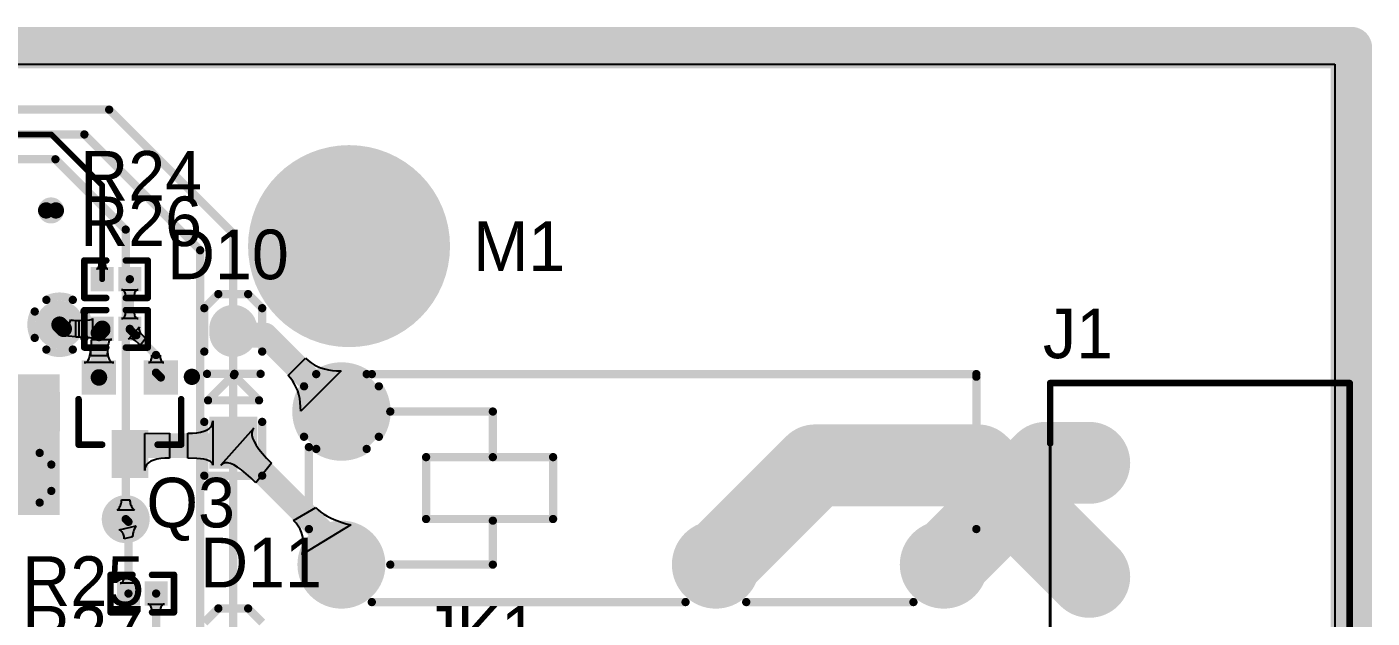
# Model space of a CAD drawing. Header units: millimetres. Extents: x -1 to 102, y -51 to 1.
# Drawn here: x 59.32 to 100.64, y -17.52 to 0.64 of the extents above; entities that cross this region are included whole.
import ezdxf

# ---------------------------------------------------------------- set-up
doc = ezdxf.new("R2010")
doc.units = ezdxf.units.MM
for name, color, linetype in [('BottomLayer', 5, 'Continuous'), ('InternalPlane1', 76, 'Continuous'), ('InternalPlane2', 16, 'Continuous'), ('Mechanical1', 6, 'Continuous'), ('Mechanical13', 56, 'Continuous'), ('MultiLayer', 9, 'Continuous'), ('TopLayer', 1, 'Continuous'), ('TopOverlay', 2, 'Continuous'), ('TopSolder', 216, 'Continuous')]:
    doc.layers.add(name, color=color, linetype=linetype)

msp = doc.modelspace()

# ---------------------------------------------------------------- linework, layer by layer
at = {"layer": 'BottomLayer'}
for p, q in [((62.195, -14.059), (62.208, -14.027)), ((62.208, -14.027), (62.217, -13.994)), ((62.217, -13.994), (62.224, -13.96)), ((62.224, -13.96), (62.229, -13.926)), ((62.229, -13.926), (62.23, -13.89)), ((62.23, -13.89), (62.484, -13.89)), ((62.484, -13.89), (62.485, -13.926)), ((62.485, -13.926), (62.49, -13.96)), ((62.49, -13.96), (62.497, -13.994)), ((62.497, -13.994), (62.506, -14.027)), ((62.506, -14.027), (62.519, -14.059)), ((62.09, -14.206), (62.117, -14.178)), ((62.624, -14.206), (62.09, -14.206)), ((62.117, -14.178), (62.141, -14.149)), ((62.141, -14.149), (62.162, -14.12)), ((62.162, -14.12), (62.18, -14.09)), ((62.18, -14.09), (62.195, -14.059)), ((62.519, -14.059), (62.534, -14.09)), ((62.534, -14.09), (62.552, -14.12)), ((62.552, -14.12), (62.573, -14.149)), ((62.573, -14.149), (62.597, -14.178)), ((62.597, -14.178), (62.624, -14.206))]:
    msp.add_line(p, q, dxfattribs=at)
for points, const_width in [([(43.227, -1.905), (61.849, -1.905)], 0.254), ([(61.849, -1.905), (65.659, -5.715)], 0.254), ([(44.577, -2.667), (61.087, -2.667)], 0.254), ([(61.087, -2.667), (64.643, -6.223)], 0.254), ([(46.783, -3.429), (60.198, -3.429)], 0.254), ([(60.198, -3.429), (62.357, -5.588)], 0.254), ([(62.357, -14.478), (62.357, -5.588)], 0.254), ([(65.659, -31.242), (65.659, -5.715)], 0.254), ([(64.643, -22.054), (64.643, -6.223)], 0.254), ([(80.482, -15.875), (83.529, -12.827)], 2.515), ([(83.529, -12.827), (88.525, -12.827)], 2.515), ([(88.525, -12.827), (91.948, -16.25)], 2.515)]:
    msp.add_lwpolyline(points, dxfattribs=dict(at, const_width=const_width))
for points, const_width in [([(61.785, -1.905, 1), (61.912, -1.905, 1)], 0.127), ([(61.785, -1.905, 1), (61.912, -1.905, 1)], 0.127), ([(61.023, -2.667, 1), (61.151, -2.667, 1)], 0.127), ([(61.023, -2.667, 1), (61.151, -2.667, 1)], 0.127), ([(60.135, -3.429, 1), (60.261, -3.429, 1)], 0.127), ([(60.135, -3.429, 1), (60.261, -3.429, 1)], 0.127), ([(67.715, -6.096, 1), (70.715, -6.096, 1)], 3), ([(62.293, -5.588, 1), (62.42, -5.588, 1)], 0.127), ([(62.293, -5.588, 1), (62.42, -5.588, 1)], 0.127), ([(65.596, -5.715, 1), (65.722, -5.715, 1)], 0.127), ([(65.596, -5.715, 1), (65.722, -5.715, 1)], 0.127), ([(64.579, -6.223, 1), (64.706, -6.223, 1)], 0.127), ([(64.579, -6.223, 1), (64.706, -6.223, 1)], 0.127), ([(60.135, -8.509, 1), (60.516, -8.509, 1)], 0.381), ([(68.357, -11.175, 1), (69.607, -11.175, 1)], 1.25), ([(82.901, -12.827, 1), (84.158, -12.827, 1)], 1.257), ([(82.901, -12.827, 1), (84.158, -12.827, 1)], 1.257), ([(87.896, -12.827, 1), (89.154, -12.827, 1)], 1.257), ([(87.896, -12.827, 1), (89.154, -12.827, 1)], 1.257), ([(91.423, -12.75, 1), (92.473, -12.75, 1)], 1.05), ([(59.118, -13.208, 1), (59.499, -13.208, 1)], 0.381), ([(62.166, -14.478, 1), (62.547, -14.478, 1)], 0.381), ([(62.293, -14.478, 1), (62.42, -14.478, 1)], 0.127), ([(68.357, -15.875, 1), (69.607, -15.875, 1)], 1.25), ([(79.853, -15.875, 1), (81.111, -15.875, 1)], 1.257), ([(79.857, -15.875, 1), (81.107, -15.875, 1)], 1.25), ([(86.857, -15.875, 1), (88.107, -15.875, 1)], 1.25), ([(91.319, -16.25, 1), (92.577, -16.25, 1)], 1.257), ([(91.423, -16.25, 1), (92.473, -16.25, 1)], 1.05)]:
    msp.add_lwpolyline(points, format="xyb", close=True, dxfattribs=dict(at, const_width=const_width))
at = {"layer": 'InternalPlane1'}
for p, q in [((0.51, -0.51), (99.49, -0.51)), ((99.49, -0.51), (99.49, -49.655))]:
    msp.add_line(p, q, dxfattribs=at)
at = {"layer": 'InternalPlane1', "const_width": 1.016}
for points in [[(0, 0), (100, 0)], [(100, -50.165), (100, 0)]]:
    msp.add_lwpolyline(points, dxfattribs=at)
at = {"layer": 'InternalPlane1'}
for points, const_width in [([(99.746, 0, 1), (100.254, 0, 1)], 0.508), ([(99.746, 0, 1), (100.254, 0, 1)], 0.508), ([(68.211, -6.096, 1), (70.219, -6.096, 1)], 2.008), ([(59.856, -7.746, 1), (59.983, -7.746, 1)], 0.127), ([(60.667, -7.746, 1), (60.794, -7.746, 1)], 0.127), ([(59.499, -8.104, 1), (59.626, -8.104, 1)], 0.127), ([(61.024, -8.104, 1), (61.151, -8.104, 1)], 0.127), ([(59.499, -8.914, 1), (59.626, -8.914, 1)], 0.127), ([(61.024, -8.914, 1), (61.151, -8.914, 1)], 0.127), ([(59.856, -9.272, 1), (59.983, -9.272, 1)], 0.127), ([(60.667, -9.272, 1), (60.794, -9.272, 1)], 0.127), ([(68.353, -11.175, 1), (69.611, -11.175, 1)], 1.258), ([(91.344, -12.75, 1), (92.552, -12.75, 1)], 1.208), ([(59.651, -12.445, 1), (59.778, -12.445, 1)], 0.127), ([(60.008, -12.803, 1), (60.135, -12.803, 1)], 0.127), ([(60.008, -13.613, 1), (60.135, -13.613, 1)], 0.127), ([(59.651, -13.971, 1), (59.778, -13.971, 1)], 0.127), ([(61.989, -14.478, 1), (62.725, -14.478, 1)], 0.737), ([(68.353, -15.875, 1), (69.611, -15.875, 1)], 1.258), ([(79.853, -15.875, 1), (81.111, -15.875, 1)], 1.258), ([(86.853, -15.875, 1), (88.111, -15.875, 1)], 1.258), ([(91.344, -16.25, 1), (92.552, -16.25, 1)], 1.208)]:
    msp.add_lwpolyline(points, format="xyb", close=True, dxfattribs=dict(at, const_width=const_width))
at = {"layer": 'InternalPlane1', "const_width": 0.254}
for points in [[(59.92, -7.746, -0.249328), (60.73, -7.746)], [(59.562, -8.914, -0.249328), (59.562, -8.104)], [(61.088, -8.104, -0.249328), (61.088, -8.914)], [(60.73, -9.272, -0.249328), (59.92, -9.272)], [(58.904, -12.445, -0.249328), (59.714, -12.445)], [(60.072, -12.803, -0.249328), (60.072, -13.613)], [(59.714, -13.971, -0.249328), (58.904, -13.971)]]:
    msp.add_lwpolyline(points, format="xyb", dxfattribs=at)
at = {"layer": 'InternalPlane2'}
for p, q in [((0.51, -0.51), (99.49, -0.51)), ((99.49, -0.51), (99.49, -49.655))]:
    msp.add_line(p, q, dxfattribs=at)
at = {"layer": 'InternalPlane2', "const_width": 1.016}
for points in [[(0, 0), (100, 0)], [(100, -50.165), (100, 0)]]:
    msp.add_lwpolyline(points, dxfattribs=at)
at = {"layer": 'InternalPlane2'}
for points, const_width in [([(99.746, 0, 1), (100.254, 0, 1)], 0.508), ([(99.746, 0, 1), (100.254, 0, 1)], 0.508), ([(68.211, -6.096, 1), (70.219, -6.096, 1)], 2.008), ([(59.957, -8.509, 1), (60.693, -8.509, 1)], 0.737), ([(68.144, -10.026, 1), (68.271, -10.026, 1)], 0.127), ([(69.693, -10.026, 1), (69.82, -10.026, 1)], 0.127), ([(67.77, -10.4, 1), (67.897, -10.4, 1)], 0.127), ([(70.067, -10.4, 1), (70.194, -10.4, 1)], 0.127), ([(91.344, -12.75, 1), (92.552, -12.75, 1)], 1.208), ([(67.77, -11.949, 1), (67.897, -11.949, 1)], 0.127), ([(70.067, -11.949, 1), (70.194, -11.949, 1)], 0.127), ([(68.144, -12.323, 1), (68.271, -12.323, 1)], 0.127), ([(69.693, -12.323, 1), (69.82, -12.323, 1)], 0.127), ([(58.941, -13.208, 1), (59.677, -13.208, 1)], 0.737), ([(61.989, -14.478, 1), (62.725, -14.478, 1)], 0.737), ([(68.353, -15.875, 1), (69.611, -15.875, 1)], 1.258), ([(79.853, -15.875, 1), (81.111, -15.875, 1)], 1.258), ([(86.853, -15.875, 1), (88.111, -15.875, 1)], 1.258), ([(91.344, -16.25, 1), (92.552, -16.25, 1)], 1.208)]:
    msp.add_lwpolyline(points, format="xyb", close=True, dxfattribs=dict(at, const_width=const_width))
at = {"layer": 'InternalPlane2', "const_width": 0.254}
for points in [[(68.208, -10.026, -0.305731), (69.757, -10.026)], [(67.834, -11.949, -0.305731), (67.834, -10.4)], [(70.13, -10.4, -0.305731), (70.13, -11.949)], [(69.757, -12.323, -0.305731), (68.208, -12.323)]]:
    msp.add_lwpolyline(points, format="xyb", dxfattribs=at)
at = {"layer": 'Mechanical1', "const_width": 1.27}
for points in [[(19.05, 0), (80.899, 0)], [(80.899, 0), (89.916, 0)], [(89.916, 0), (100, 0)], [(100, -50.165), (100, 0)]]:
    msp.add_lwpolyline(points, dxfattribs=at)
at = {"layer": 'Mechanical1', "const_width": 0.635}
for points in [[(80.581, 0, 1), (81.216, 0, 1)], [(80.581, 0, 1), (81.216, 0, 1)], [(89.598, 0, 1), (90.234, 0, 1)], [(89.598, 0, 1), (90.234, 0, 1)], [(99.683, 0, 1), (100.318, 0, 1)], [(99.683, 0, 1), (100.318, 0, 1)]]:
    msp.add_lwpolyline(points, format="xyb", close=True, dxfattribs=at)
at = {"layer": 'Mechanical13', "const_width": 0.1}
for points in [[(90.748, -10.3), (99.948, -10.3)], [(90.748, -39.7), (90.748, -10.3)], [(99.948, -39.7), (99.948, -10.3)]]:
    msp.add_lwpolyline(points, dxfattribs=at)
at = {"layer": 'Mechanical13', "const_width": 0.05}
for points in [[(90.723, -10.3, 1), (90.773, -10.3, 1)], [(90.723, -10.3, 1), (90.773, -10.3, 1)], [(99.923, -10.3, 1), (99.973, -10.3, 1)], [(99.923, -10.3, 1), (99.973, -10.3, 1)]]:
    msp.add_lwpolyline(points, format="xyb", close=True, dxfattribs=at)
at = {"layer": 'MultiLayer'}
for points, const_width in [([(67.715, -6.096, 1), (70.715, -6.096, 1)], 3), ([(60.135, -8.509, 1), (60.516, -8.509, 1)], 0.381), ([(68.357, -11.175, 1), (69.607, -11.175, 1)], 1.25), ([(91.423, -12.75, 1), (92.473, -12.75, 1)], 1.05), ([(59.118, -13.208, 1), (59.499, -13.208, 1)], 0.381), ([(62.166, -14.478, 1), (62.547, -14.478, 1)], 0.381), ([(68.357, -15.875, 1), (69.607, -15.875, 1)], 1.25), ([(79.857, -15.875, 1), (81.107, -15.875, 1)], 1.25), ([(86.857, -15.875, 1), (88.107, -15.875, 1)], 1.25), ([(91.423, -16.25, 1), (92.473, -16.25, 1)], 1.05)]:
    msp.add_lwpolyline(points, format="xyb", close=True, dxfattribs=dict(at, const_width=const_width))
at = {"layer": 'TopLayer'}
for p, q in [((61.456, -6.793), (61.473, -6.791)), ((61.812, -6.793), (61.456, -6.793)), ((61.473, -6.791), (61.488, -6.786)), ((61.488, -6.786), (61.502, -6.777)), ((61.502, -6.777), (61.513, -6.764)), ((61.513, -6.764), (61.523, -6.748)), ((61.523, -6.748), (61.531, -6.728)), ((61.531, -6.728), (61.537, -6.704)), ((61.537, -6.704), (61.542, -6.677)), ((61.542, -6.677), (61.544, -6.647)), ((61.544, -6.647), (61.545, -6.612)), ((61.545, -6.612), (61.723, -6.612)), ((61.723, -6.612), (61.724, -6.647)), ((61.724, -6.647), (61.726, -6.677)), ((61.726, -6.677), (61.731, -6.704)), ((61.731, -6.704), (61.737, -6.728)), ((61.737, -6.728), (61.745, -6.748)), ((61.745, -6.748), (61.755, -6.764)), ((61.755, -6.764), (61.766, -6.777)), ((61.766, -6.777), (61.78, -6.786)), ((61.78, -6.786), (61.795, -6.791)), ((61.795, -6.791), (61.812, -6.793)), ((62.254, -7.436), (62.23, -7.434)), ((62.23, -7.434), (62.738, -7.434)), ((62.738, -7.434), (62.714, -7.436)), ((62.276, -7.444), (62.254, -7.436)), ((62.295, -7.457), (62.276, -7.444)), ((62.311, -7.475), (62.295, -7.457)), ((62.325, -7.497), (62.311, -7.475)), ((62.337, -7.525), (62.325, -7.497)), ((62.346, -7.558), (62.337, -7.525)), ((62.352, -7.597), (62.346, -7.558)), ((62.356, -7.64), (62.352, -7.597)), ((62.357, -7.688), (62.356, -7.64)), ((62.611, -7.688), (62.357, -7.688)), ((62.612, -7.64), (62.611, -7.688)), ((62.616, -7.597), (62.612, -7.64)), ((62.622, -7.558), (62.616, -7.597)), ((62.631, -7.525), (62.622, -7.558)), ((62.643, -7.497), (62.631, -7.525)), ((62.657, -7.475), (62.643, -7.497)), ((62.673, -7.457), (62.657, -7.475)), ((62.692, -7.444), (62.673, -7.457)), ((62.714, -7.436), (62.692, -7.444)), ((62.311, -8.276), (62.325, -8.253)), ((62.325, -8.253), (62.337, -8.225)), ((62.337, -8.225), (62.346, -8.191)), ((62.346, -8.191), (62.352, -8.153)), ((62.352, -8.153), (62.356, -8.109)), ((62.356, -8.109), (62.357, -8.06)), ((62.357, -8.06), (62.611, -8.06)), ((62.611, -8.06), (62.612, -8.109)), ((62.612, -8.109), (62.616, -8.153)), ((62.616, -8.153), (62.622, -8.191)), ((62.622, -8.191), (62.631, -8.225)), ((62.631, -8.225), (62.643, -8.253)), ((62.643, -8.253), (62.657, -8.276)), ((60.493, -8.851), (60.67, -8.348)), ((60.67, -8.348), (60.676, -8.355)), ((60.676, -8.355), (60.685, -8.36)), ((60.685, -8.36), (60.699, -8.365)), ((60.699, -8.365), (60.717, -8.37)), ((60.717, -8.37), (60.739, -8.374)), ((60.739, -8.374), (60.796, -8.379)), ((60.796, -8.379), (60.87, -8.382)), ((60.829, -8.382), (60.926, -8.381)), ((60.829, -8.89), (60.829, -8.382)), ((60.87, -8.382), (60.913, -8.382)), ((60.913, -8.382), (60.913, -8.89)), ((60.926, -8.381), (61.256, -8.358)), ((61.256, -8.358), (61.291, -8.349)), ((61.291, -8.349), (61.317, -8.339)), ((61.317, -8.339), (61.332, -8.327)), ((61.332, -8.327), (61.337, -8.314)), ((61.337, -8.314), (61.337, -8.958)), ((62.23, -8.317), (62.254, -8.315)), ((62.738, -8.317), (62.23, -8.317)), ((62.254, -8.315), (62.276, -8.307)), ((62.276, -8.307), (62.295, -8.294)), ((62.295, -8.294), (62.311, -8.276)), ((62.447, -8.955), (62.778, -8.574)), ((62.657, -8.276), (62.673, -8.294)), ((62.673, -8.294), (62.692, -8.307)), ((62.692, -8.307), (62.714, -8.315)), ((62.714, -8.315), (62.738, -8.317)), ((62.765, -8.594), (62.759, -8.618)), ((62.759, -8.618), (62.76, -8.646)), ((62.76, -8.646), (62.768, -8.677)), ((62.778, -8.574), (62.765, -8.594)), ((60.913, -8.89), (60.493, -8.851)), ((60.926, -8.891), (60.829, -8.89)), ((61.154, -8.901), (60.926, -8.891)), ((61.21, -8.907), (61.154, -8.901)), ((61.256, -8.914), (61.21, -8.907)), ((61.291, -8.923), (61.256, -8.914)), ((61.281, -9.369), (61.301, -9.039)), ((61.317, -8.933), (61.291, -8.923)), ((61.301, -9.039), (61.308, -9.004)), ((61.308, -9.004), (61.317, -8.978)), ((61.332, -8.945), (61.317, -8.933)), ((61.317, -8.978), (61.326, -8.963)), ((61.326, -8.963), (61.337, -8.958)), ((61.337, -8.958), (61.332, -8.945)), ((61.337, -8.958), (61.931, -8.958)), ((61.824, -9.085), (61.811, -9.141)), ((61.839, -9.039), (61.824, -9.085)), ((61.858, -9.004), (61.839, -9.039)), ((61.879, -8.978), (61.858, -9.004)), ((61.904, -8.963), (61.879, -8.978)), ((61.931, -8.958), (61.904, -8.963)), ((62.465, -8.94), (62.447, -8.955)), ((62.487, -8.932), (62.465, -8.94)), ((62.514, -8.932), (62.487, -8.932)), ((62.544, -8.939), (62.514, -8.932)), ((62.578, -8.953), (62.544, -8.939)), ((62.615, -8.975), (62.578, -8.953)), ((62.657, -9.005), (62.615, -8.975)), ((62.752, -9.086), (62.657, -9.005)), ((62.806, -9.138), (62.752, -9.086)), ((62.768, -8.677), (62.783, -8.711)), ((62.783, -8.711), (62.804, -8.748)), ((62.804, -8.748), (62.833, -8.789)), ((62.961, -8.933), (62.806, -9.138)), ((62.833, -8.789), (62.869, -8.834)), ((62.869, -8.834), (62.961, -8.933)), ((61.23, -9.547), (61.248, -9.491)), ((61.248, -9.491), (61.262, -9.425)), ((61.262, -9.425), (61.272, -9.349)), ((61.272, -9.349), (61.278, -9.263)), ((61.278, -9.263), (61.28, -9.166)), ((61.28, -9.166), (61.788, -9.166)), ((61.28, -9.466), (61.281, -9.369)), ((61.788, -9.466), (61.28, -9.466)), ((61.788, -9.166), (61.79, -9.263)), ((61.794, -9.283), (61.788, -9.466)), ((61.79, -9.263), (61.806, -9.425)), ((61.801, -9.207), (61.794, -9.283)), ((61.811, -9.141), (61.801, -9.207)), ((61.806, -9.425), (61.82, -9.491)), ((61.82, -9.491), (61.838, -9.547)), ((63.155, -9.523), (63.159, -9.483)), ((63.159, -9.483), (63.16, -9.439)), ((63.16, -9.439), (63.414, -9.439)), ((63.414, -9.439), (63.415, -9.483)), ((63.415, -9.483), (63.418, -9.523)), ((61.08, -9.674), (61.118, -9.669)), ((61.988, -9.674), (61.08, -9.674)), ((61.118, -9.669), (61.152, -9.654)), ((61.152, -9.654), (61.182, -9.628)), ((61.182, -9.628), (61.208, -9.593)), ((61.208, -9.593), (61.23, -9.547)), ((61.838, -9.547), (61.86, -9.593)), ((61.86, -9.593), (61.886, -9.628)), ((61.886, -9.628), (61.916, -9.654)), ((61.916, -9.654), (61.95, -9.669)), ((61.95, -9.669), (61.988, -9.674)), ((63.052, -9.674), (63.072, -9.672)), ((63.522, -9.674), (63.052, -9.674)), ((63.072, -9.672), (63.091, -9.665)), ((63.091, -9.665), (63.107, -9.653)), ((63.107, -9.653), (63.121, -9.636)), ((63.121, -9.636), (63.133, -9.615)), ((63.133, -9.615), (63.142, -9.589)), ((63.142, -9.589), (63.15, -9.559)), ((63.15, -9.559), (63.155, -9.523)), ((63.418, -9.523), (63.424, -9.559)), ((63.424, -9.559), (63.431, -9.589)), ((63.431, -9.589), (63.441, -9.615)), ((63.441, -9.615), (63.453, -9.636)), ((63.453, -9.636), (63.467, -9.653)), ((63.467, -9.653), (63.483, -9.665)), ((63.483, -9.665), (63.501, -9.672)), ((63.501, -9.672), (63.522, -9.674)), ((67.341, -10.072), (67.879, -9.533)), ((67.879, -9.533), (67.962, -9.609)), ((67.962, -9.609), (68.05, -9.676)), ((68.05, -9.676), (68.145, -9.736)), ((68.145, -9.736), (68.245, -9.787)), ((68.245, -9.787), (68.351, -9.83)), ((68.351, -9.83), (68.463, -9.865)), ((68.463, -9.865), (68.581, -9.892)), ((68.581, -9.892), (68.705, -9.911)), ((68.705, -9.911), (68.834, -9.922)), ((67.416, -10.154), (67.341, -10.072)), ((67.484, -10.243), (67.416, -10.154)), ((67.543, -10.337), (67.484, -10.243)), ((68.97, -9.925), (67.732, -11.162)), ((68.834, -9.922), (68.97, -9.925)), ((67.594, -10.438), (67.543, -10.337)), ((67.638, -10.544), (67.594, -10.438)), ((67.673, -10.656), (67.638, -10.544)), ((67.7, -10.773), (67.673, -10.656)), ((67.719, -10.897), (67.7, -10.773)), ((67.729, -11.027), (67.719, -10.897)), ((67.732, -11.162), (67.729, -11.027)), ((64.999, -11.599), (65.022, -11.534)), ((65.022, -11.534), (65.03, -11.462)), ((65.03, -11.462), (65.027, -12.824)), ((62.94, -12.986), (62.943, -11.846)), ((62.943, -11.846), (63.705, -11.843)), ((63.705, -11.843), (63.705, -12.605)), ((64.265, -11.843), (64.41, -11.839)), ((64.265, -12.605), (64.265, -11.843)), ((64.41, -11.839), (64.54, -11.828)), ((64.54, -11.828), (64.655, -11.809)), ((64.655, -11.809), (64.754, -11.782)), ((64.754, -11.782), (64.838, -11.748)), ((64.838, -11.748), (64.907, -11.706)), ((64.907, -11.706), (64.961, -11.656)), ((64.961, -11.656), (64.999, -11.599)), ((65.277, -12.824), (66.291, -11.683)), ((66.251, -11.745), (66.231, -11.817)), ((66.231, -11.817), (66.233, -11.9)), ((66.233, -11.9), (66.255, -11.992)), ((66.291, -11.683), (66.251, -11.745)), ((66.255, -11.992), (66.299, -12.095)), ((66.299, -12.095), (66.363, -12.208)), ((66.363, -12.208), (66.448, -12.331)), ((66.448, -12.331), (66.555, -12.464)), ((63.009, -12.792), (62.971, -12.849)), ((63.063, -12.742), (63.009, -12.792)), ((63.132, -12.7), (63.063, -12.742)), ((63.216, -12.666), (63.132, -12.7)), ((63.315, -12.639), (63.216, -12.666)), ((63.43, -12.62), (63.315, -12.639)), ((63.56, -12.609), (63.43, -12.62)), ((63.705, -12.605), (63.56, -12.609)), ((64.539, -12.614), (64.265, -12.605)), ((64.654, -12.625), (64.539, -12.614)), ((64.753, -12.64), (64.654, -12.625)), ((64.837, -12.66), (64.753, -12.64)), ((64.905, -12.684), (64.837, -12.66)), ((64.958, -12.712), (64.905, -12.684)), ((64.997, -12.745), (64.958, -12.712)), ((65.019, -12.782), (64.997, -12.745)), ((65.027, -12.824), (65.019, -12.782)), ((65.333, -12.778), (65.277, -12.824)), ((65.401, -12.754), (65.333, -12.778)), ((65.48, -12.753), (65.401, -12.754)), ((65.571, -12.773), (65.48, -12.753)), ((65.673, -12.816), (65.571, -12.773)), ((66.83, -12.76), (66.354, -13.363)), ((66.555, -12.464), (66.682, -12.607)), ((66.682, -12.607), (66.83, -12.76)), ((62.948, -12.914), (62.94, -12.986)), ((62.971, -12.849), (62.948, -12.914)), ((65.786, -12.881), (65.673, -12.816)), ((65.911, -12.968), (65.786, -12.881)), ((66.195, -13.209), (65.911, -12.968)), ((66.354, -13.363), (66.195, -13.209)), ((67.512, -14.52), (68.191, -14.122)), ((68.191, -14.122), (68.268, -14.194)), ((68.268, -14.194), (68.352, -14.261)), ((68.352, -14.261), (68.443, -14.325)), ((68.443, -14.325), (68.541, -14.385)), ((68.541, -14.385), (68.645, -14.44)), ((68.645, -14.44), (68.756, -14.492)), ((62.156, -14.802), (62.677, -14.685)), ((62.186, -14.822), (62.156, -14.802)), ((62.213, -14.844), (62.186, -14.822)), ((62.236, -14.868), (62.213, -14.844)), ((62.256, -14.894), (62.236, -14.868)), ((62.594, -14.855), (62.585, -14.889)), ((62.606, -14.821), (62.594, -14.855)), ((62.621, -14.787), (62.606, -14.821)), ((62.656, -14.719), (62.621, -14.787)), ((62.677, -14.685), (62.656, -14.719)), ((67.59, -14.606), (67.512, -14.52)), ((67.657, -14.696), (67.59, -14.606)), ((67.712, -14.79), (67.657, -14.696)), ((67.755, -14.889), (67.712, -14.79)), ((69.269, -14.658), (67.771, -15.563)), ((68.756, -14.492), (68.999, -14.583)), ((68.999, -14.583), (69.131, -14.622)), ((69.131, -14.622), (69.269, -14.658)), ((62.274, -14.921), (62.256, -14.894)), ((62.288, -14.95), (62.274, -14.921)), ((62.299, -14.981), (62.288, -14.95)), ((62.307, -15.014), (62.299, -14.981)), ((62.311, -15.049), (62.307, -15.014)), ((62.313, -15.085), (62.311, -15.049)), ((62.567, -15.024), (62.313, -15.085)), ((62.568, -14.99), (62.567, -15.024)), ((62.571, -14.956), (62.568, -14.99)), ((62.577, -14.922), (62.571, -14.956)), ((62.585, -14.889), (62.577, -14.922)), ((67.787, -14.991), (67.755, -14.889)), ((67.807, -15.097), (67.787, -14.991)), ((67.815, -15.208), (67.807, -15.097)), ((67.812, -15.322), (67.815, -15.208)), ((67.771, -15.563), (67.798, -15.441)), ((67.798, -15.441), (67.812, -15.322)), ((62.186, -16.445), (62.21, -16.443)), ((62.694, -16.445), (62.186, -16.445)), ((62.21, -16.443), (62.232, -16.435)), ((62.232, -16.435), (62.251, -16.422)), ((62.251, -16.422), (62.267, -16.404)), ((62.267, -16.404), (62.281, -16.381)), ((62.281, -16.381), (62.293, -16.353)), ((62.293, -16.353), (62.302, -16.319)), ((62.302, -16.319), (62.308, -16.281)), ((62.308, -16.281), (62.312, -16.237)), ((62.312, -16.237), (62.313, -16.188)), ((62.313, -16.188), (62.567, -16.188)), ((62.567, -16.188), (62.568, -16.237)), ((62.568, -16.237), (62.572, -16.281)), ((62.572, -16.281), (62.578, -16.319)), ((62.578, -16.319), (62.587, -16.353)), ((62.587, -16.353), (62.599, -16.381)), ((62.599, -16.381), (62.613, -16.404)), ((62.613, -16.404), (62.629, -16.422)), ((62.629, -16.422), (62.648, -16.435)), ((62.648, -16.435), (62.67, -16.443)), ((62.67, -16.443), (62.694, -16.445)), ((63.06, -17.088), (63.036, -17.086)), ((63.036, -17.086), (63.544, -17.086)), ((63.082, -17.096), (63.06, -17.088)), ((63.101, -17.109), (63.082, -17.096)), ((63.117, -17.127), (63.101, -17.109)), ((63.131, -17.149), (63.117, -17.127)), ((63.143, -17.177), (63.131, -17.149)), ((63.152, -17.21), (63.143, -17.177)), ((63.158, -17.249), (63.152, -17.21)), ((63.162, -17.292), (63.158, -17.249)), ((63.163, -17.34), (63.162, -17.292)), ((63.417, -17.34), (63.163, -17.34)), ((63.418, -17.292), (63.417, -17.34)), ((63.422, -17.249), (63.418, -17.292)), ((63.428, -17.21), (63.422, -17.249)), ((63.437, -17.177), (63.428, -17.21)), ((63.449, -17.149), (63.437, -17.177)), ((63.463, -17.127), (63.449, -17.149)), ((63.479, -17.109), (63.463, -17.127)), ((63.498, -17.096), (63.479, -17.109)), ((63.52, -17.088), (63.498, -17.096)), ((63.544, -17.086), (63.52, -17.088))]:
    msp.add_line(p, q, dxfattribs=at)
for points, const_width in [([(50.085, -2.667), (60.071, -2.667)], 0.178), ([(60.071, -2.667), (61.634, -4.23)], 0.178), ([(61.634, -7.112), (61.634, -4.23)], 0.178), ([(62.484, -8.636), (62.484, -7.112)], 0.254), ([(60.325, -8.509), (60.452, -8.636)], 0.508), ([(65.659, -8.636), (65.659, -8.763)], 1.27), ([(60.452, -8.636), (61.634, -8.636)], 0.508), ([(61.534, -8.761), (61.634, -8.661)], 0.508), ([(61.534, -10.128), (61.534, -8.761)], 0.508), ([(61.634, -8.661), (61.634, -8.636)], 0.508), ([(62.484, -8.661), (62.484, -8.636)], 0.254), ([(62.484, -8.661), (62.657, -8.834)], 0.254), ([(65.659, -8.7), (65.789, -8.83)], 0.762), ([(65.789, -8.83), (66.637, -8.83)], 0.762), ([(66.637, -8.83), (68.982, -11.175)], 0.762), ([(62.657, -8.834), (62.682, -8.834)], 0.254), ([(62.682, -8.834), (63.287, -9.439)], 0.254), ([(63.287, -9.981), (63.287, -9.439)], 0.254), ([(63.287, -9.981), (63.434, -10.128)], 0.254), ([(87.482, -15.875), (90.606, -12.75)], 2.515), ([(90.606, -12.75), (91.948, -12.75)], 2.515), ([(62.484, -12.305), (62.565, -12.224)], 0.762), ([(62.484, -12.478), (62.484, -12.305)], 0.762), ([(62.565, -12.224), (65.563, -12.224)], 0.762), ([(65.659, -12.192), (65.659, -12.129)], 0.762), ([(65.659, -12.192), (65.913, -12.446)], 0.762), ([(65.913, -12.446), (65.977, -12.446)], 0.762), ([(65.977, -12.446), (68.982, -15.452)], 0.762), ([(62.357, -14.478), (62.44, -14.561)], 0.254), ([(62.44, -16.764), (62.44, -14.561)], 0.254), ([(68.982, -15.875), (68.982, -15.452)], 0.762), ([(63.29, -18.288), (63.29, -16.764)], 0.254)]:
    msp.add_lwpolyline(points, dxfattribs=dict(at, const_width=const_width))
for points, const_width in [([(60.027, -2.667, 1), (60.115, -2.667, 1)], 0.0889), ([(60.027, -2.667, 1), (60.115, -2.667, 1)], 0.0889), ([(67.715, -6.096, 1), (70.715, -6.096, 1)], 3), ([(61.59, -4.23, 1), (61.678, -4.23, 1)], 0.0889), ([(61.59, -4.23, 1), (61.678, -4.23, 1)], 0.0889), ([(61.59, -7.112, 1), (61.678, -7.112, 1)], 0.0889), ([(62.42, -7.112, 1), (62.547, -7.112, 1)], 0.127), ([(60.135, -8.509, 1), (60.516, -8.509, 1)], 0.381), ([(60.198, -8.509, 1), (60.452, -8.509, 1)], 0.254), ([(65.341, -8.636, 1), (65.977, -8.636, 1)], 0.635), ([(65.341, -8.763, 1), (65.977, -8.763, 1)], 0.635), ([(60.325, -8.636, 1), (60.579, -8.636, 1)], 0.254), ([(60.325, -8.636, 1), (60.579, -8.636, 1)], 0.254), ([(61.407, -8.761, 1), (61.661, -8.761, 1)], 0.254), ([(61.407, -8.761, 1), (61.661, -8.761, 1)], 0.254), ([(61.507, -8.636, 1), (61.761, -8.636, 1)], 0.254), ([(61.507, -8.636, 1), (61.761, -8.636, 1)], 0.254), ([(61.507, -8.661, 1), (61.761, -8.661, 1)], 0.254), ([(61.507, -8.661, 1), (61.761, -8.661, 1)], 0.254), ([(62.42, -8.636, 1), (62.547, -8.636, 1)], 0.127), ([(62.42, -8.636, 1), (62.547, -8.636, 1)], 0.127), ([(62.42, -8.661, 1), (62.547, -8.661, 1)], 0.127), ([(62.42, -8.661, 1), (62.547, -8.661, 1)], 0.127), ([(65.469, -8.7, 1), (65.849, -8.7, 1)], 0.381), ([(65.599, -8.83, 1), (65.98, -8.83, 1)], 0.381), ([(65.599, -8.83, 1), (65.98, -8.83, 1)], 0.381), ([(66.447, -8.83, 1), (66.828, -8.83, 1)], 0.381), ([(66.447, -8.83, 1), (66.828, -8.83, 1)], 0.381), ([(62.593, -8.834, 1), (62.72, -8.834, 1)], 0.127), ([(62.593, -8.834, 1), (62.72, -8.834, 1)], 0.127), ([(62.619, -8.834, 1), (62.746, -8.834, 1)], 0.127), ([(62.619, -8.834, 1), (62.746, -8.834, 1)], 0.127), ([(63.223, -9.439, 1), (63.35, -9.439, 1)], 0.127), ([(63.223, -9.439, 1), (63.35, -9.439, 1)], 0.127), ([(61.407, -10.128, 1), (61.661, -10.128, 1)], 0.254), ([(63.223, -9.981, 1), (63.35, -9.981, 1)], 0.127), ([(63.223, -9.981, 1), (63.35, -9.981, 1)], 0.127), ([(63.371, -10.128, 1), (63.498, -10.128, 1)], 0.127), ([(68.357, -11.175, 1), (69.607, -11.175, 1)], 1.25), ([(68.792, -11.175, 1), (69.173, -11.175, 1)], 0.381), ([(89.978, -12.75, 1), (91.235, -12.75, 1)], 1.257), ([(89.978, -12.75, 1), (91.235, -12.75, 1)], 1.257), ([(91.319, -12.75, 1), (92.577, -12.75, 1)], 1.257), ([(62.293, -12.305, 1), (62.674, -12.305, 1)], 0.381), ([(62.293, -12.305, 1), (62.674, -12.305, 1)], 0.381), ([(62.374, -12.224, 1), (62.755, -12.224, 1)], 0.381), ([(62.374, -12.224, 1), (62.755, -12.224, 1)], 0.381), ([(65.373, -12.224, 1), (65.754, -12.224, 1)], 0.381), ([(65.469, -12.129, 1), (65.849, -12.129, 1)], 0.381), ([(65.469, -12.192, 1), (65.849, -12.192, 1)], 0.381), ([(65.469, -12.192, 1), (65.849, -12.192, 1)], 0.381), ([(91.423, -12.75, 1), (92.473, -12.75, 1)], 1.05), ([(62.293, -12.478, 1), (62.674, -12.478, 1)], 0.381), ([(65.722, -12.446, 1), (66.103, -12.446, 1)], 0.381), ([(65.722, -12.446, 1), (66.103, -12.446, 1)], 0.381), ([(65.786, -12.446, 1), (66.167, -12.446, 1)], 0.381), ([(65.786, -12.446, 1), (66.167, -12.446, 1)], 0.381), ([(59.118, -13.208, 1), (59.499, -13.208, 1)], 0.381), ([(62.166, -14.478, 1), (62.547, -14.478, 1)], 0.381), ([(62.293, -14.478, 1), (62.42, -14.478, 1)], 0.127), ([(62.377, -14.561, 1), (62.504, -14.561, 1)], 0.127), ([(62.377, -14.561, 1), (62.504, -14.561, 1)], 0.127), ([(68.357, -15.875, 1), (69.607, -15.875, 1)], 1.25), ([(79.857, -15.875, 1), (81.107, -15.875, 1)], 1.25), ([(86.853, -15.875, 1), (88.111, -15.875, 1)], 1.257), ([(86.857, -15.875, 1), (88.107, -15.875, 1)], 1.25), ([(68.792, -15.452, 1), (69.173, -15.452, 1)], 0.381), ([(68.792, -15.452, 1), (69.173, -15.452, 1)], 0.381), ([(91.423, -16.25, 1), (92.473, -16.25, 1)], 1.05), ([(68.792, -15.875, 1), (69.173, -15.875, 1)], 0.381), ([(62.377, -16.764, 1), (62.504, -16.764, 1)], 0.127), ([(63.227, -16.764, 1), (63.354, -16.764, 1)], 0.127)]:
    msp.add_lwpolyline(points, format="xyb", close=True, dxfattribs=dict(at, const_width=const_width))
for points in [[(61.334, -7.437), (61.934, -7.437), (61.334, -6.787), (61.934, -6.787)], [(62.184, -7.437), (62.784, -7.437), (62.184, -6.787), (62.784, -6.787)], [(61.334, -8.961), (61.934, -8.961), (61.334, -8.311), (61.934, -8.311)], [(62.184, -8.961), (62.784, -8.961), (62.184, -8.311), (62.784, -8.311)], [(61.991, -9.671), (61.077, -9.671), (61.991, -10.585), (61.077, -10.585)], [(63.891, -9.671), (62.977, -9.671), (63.891, -10.585), (62.977, -10.585)], [(56.261, -14.351), (60.325, -14.351), (56.261, -10.033), (60.325, -10.033)], [(56.74, -11.676), (60.24, -11.676), (56.74, -10.676), (60.24, -10.676)], [(66.294, -12.827), (66.294, -11.43), (65.024, -12.827), (65.024, -11.43)], [(62.946, -11.843), (62.022, -11.843), (62.946, -13.113), (62.022, -13.113)], [(62.14, -17.089), (62.74, -17.089), (62.14, -16.439), (62.74, -16.439)], [(62.99, -17.089), (63.59, -17.089), (62.99, -16.439), (63.59, -16.439)]]:
    msp.add_solid(points, dxfattribs=at)
at = {"layer": 'TopOverlay'}
for points, const_width in [([(60.212, -5, 1), (59.912, -5, 1)], 0.5), ([(59.787, -5, 1), (60.037, -5, 1)], 0.25), ([(60.087, -5, 1), (60.337, -5, 1)], 0.25), ([(61.034, -6.537, 1), (61.134, -6.537, 1)], 0.1), ([(61.034, -6.537, 1), (61.134, -6.537, 1)], 0.1), ([(61.709, -6.537, 1), (61.809, -6.537, 1)], 0.1), ([(62.309, -6.537, 1), (62.409, -6.537, 1)], 0.1), ([(62.984, -6.537, 1), (63.084, -6.537, 1)], 0.1), ([(62.984, -6.537, 1), (63.084, -6.537, 1)], 0.1), ([(61.034, -7.687, 1), (61.134, -7.687, 1)], 0.1), ([(61.034, -7.687, 1), (61.134, -7.687, 1)], 0.1), ([(61.709, -7.687, 1), (61.809, -7.687, 1)], 0.1), ([(62.309, -7.687, 1), (62.409, -7.687, 1)], 0.1), ([(62.984, -7.687, 1), (63.084, -7.687, 1)], 0.1), ([(62.984, -7.687, 1), (63.084, -7.687, 1)], 0.1), ([(65.138, -7.569, 1), (65.265, -7.569, 1)], 0.127), ([(65.138, -7.569, 1), (65.265, -7.569, 1)], 0.127), ([(66.053, -7.569, 1), (66.18, -7.569, 1)], 0.127), ([(66.053, -7.569, 1), (66.18, -7.569, 1)], 0.127), ([(61.034, -8.061, 1), (61.134, -8.061, 1)], 0.1), ([(61.034, -8.061, 1), (61.134, -8.061, 1)], 0.1), ([(61.709, -8.061, 1), (61.809, -8.061, 1)], 0.1), ([(62.309, -8.061, 1), (62.409, -8.061, 1)], 0.1), ([(62.984, -8.061, 1), (63.084, -8.061, 1)], 0.1), ([(62.984, -8.061, 1), (63.084, -8.061, 1)], 0.1), ([(64.706, -8.001, 1), (64.834, -8.001, 1)], 0.127), ([(64.706, -8.001, 1), (64.834, -8.001, 1)], 0.127), ([(66.484, -8.001, 1), (66.611, -8.001, 1)], 0.127), ([(66.484, -8.001, 1), (66.611, -8.001, 1)], 0.127), ([(61.034, -9.211, 1), (61.134, -9.211, 1)], 0.1), ([(61.034, -9.211, 1), (61.134, -9.211, 1)], 0.1), ([(61.709, -9.211, 1), (61.809, -9.211, 1)], 0.1), ([(62.309, -9.211, 1), (62.409, -9.211, 1)], 0.1), ([(62.984, -9.211, 1), (63.084, -9.211, 1)], 0.1), ([(62.984, -9.211, 1), (63.084, -9.211, 1)], 0.1), ([(64.706, -9.334, 1), (64.834, -9.334, 1)], 0.127), ([(66.484, -9.334, 1), (66.611, -9.334, 1)], 0.127), ([(64.514, -10.109, 1), (64.264, -10.109, 1)], 0.25), ([(64.79, -10.018, 1), (64.917, -10.018, 1)], 0.127), ([(65.634, -10.018, 1), (65.761, -10.018, 1)], 0.127), ([(66.436, -10.018, 1), (66.563, -10.018, 1)], 0.127), ([(69.851, -10.025, 1), (69.978, -10.025, 1)], 0.127), ([(88.418, -10.025, 1), (88.545, -10.025, 1)], 0.127), ([(64.201, -10.109, 1), (64.326, -10.109, 1)], 0.125), ([(64.452, -10.109, 1), (64.577, -10.109, 1)], 0.125), ([(65.616, -10.058, 1), (65.743, -10.058, 1)], 0.127), ([(88.418, -10.105, 1), (88.545, -10.105, 1)], 0.127), ([(90.698, -10.3, 1), (90.798, -10.3, 1)], 0.1), ([(90.698, -10.3, 1), (90.798, -10.3, 1)], 0.1), ([(99.898, -10.3, 1), (99.998, -10.3, 1)], 0.1), ([(99.898, -10.3, 1), (99.998, -10.3, 1)], 0.1), ([(60.859, -10.795, 1), (60.959, -10.795, 1)], 0.1), ([(64.009, -10.795, 1), (64.109, -10.795, 1)], 0.1), ([(64.821, -10.831, 1), (64.948, -10.831, 1)], 0.127), ([(64.821, -10.831, 1), (64.948, -10.831, 1)], 0.127), ([(66.388, -10.831, 1), (66.515, -10.831, 1)], 0.127), ([(66.388, -10.831, 1), (66.515, -10.831, 1)], 0.127), ([(70.418, -11.175, 1), (70.545, -11.175, 1)], 0.127), ([(73.568, -11.175, 1), (73.695, -11.175, 1)], 0.127), ([(73.568, -11.175, 1), (73.695, -11.175, 1)], 0.127), ([(64.706, -11.493, 1), (64.834, -11.493, 1)], 0.127), ([(66.484, -11.493, 1), (66.611, -11.493, 1)], 0.127), ([(60.859, -12.192, 1), (60.959, -12.192, 1)], 0.1), ([(60.859, -12.192, 1), (60.959, -12.192, 1)], 0.1), ([(61.584, -12.192, 1), (61.684, -12.192, 1)], 0.1), ([(63.284, -12.192, 1), (63.384, -12.192, 1)], 0.1), ([(64.009, -12.192, 1), (64.109, -12.192, 1)], 0.1), ([(64.009, -12.192, 1), (64.109, -12.192, 1)], 0.1), ([(67.919, -12.266, 1), (68.046, -12.266, 1)], 0.127), ([(90.698, -12.15, 1), (90.798, -12.15, 1)], 0.1), ([(71.518, -12.575, 1), (71.645, -12.575, 1)], 0.127), ([(71.518, -12.575, 1), (71.645, -12.575, 1)], 0.127), ([(73.568, -12.575, 1), (73.695, -12.575, 1)], 0.127), ([(75.418, -12.575, 1), (75.545, -12.575, 1)], 0.127), ([(75.418, -12.575, 1), (75.545, -12.575, 1)], 0.127), ([(64.706, -13.145, 1), (64.834, -13.145, 1)], 0.127), ([(64.706, -13.145, 1), (64.834, -13.145, 1)], 0.127), ([(66.484, -13.145, 1), (66.611, -13.145, 1)], 0.127), ([(66.484, -13.145, 1), (66.611, -13.145, 1)], 0.127), ([(71.518, -14.475, 1), (71.645, -14.475, 1)], 0.127), ([(71.518, -14.475, 1), (71.645, -14.475, 1)], 0.127), ([(73.568, -14.525, 1), (73.695, -14.525, 1)], 0.127), ([(75.418, -14.475, 1), (75.545, -14.475, 1)], 0.127), ([(75.418, -14.475, 1), (75.545, -14.475, 1)], 0.127), ([(67.919, -14.783, 1), (68.046, -14.783, 1)], 0.127), ([(88.418, -14.783, 1), (88.545, -14.783, 1)], 0.127), ([(61.84, -16.189, 1), (61.94, -16.189, 1)], 0.1), ([(61.84, -16.189, 1), (61.94, -16.189, 1)], 0.1), ([(62.515, -16.189, 1), (62.615, -16.189, 1)], 0.1), ([(63.115, -16.189, 1), (63.215, -16.189, 1)], 0.1), ([(63.79, -16.189, 1), (63.89, -16.189, 1)], 0.1), ([(63.79, -16.189, 1), (63.89, -16.189, 1)], 0.1), ([(70.418, -15.875, 1), (70.545, -15.875, 1)], 0.127), ([(73.568, -15.875, 1), (73.695, -15.875, 1)], 0.127), ([(73.568, -15.875, 1), (73.695, -15.875, 1)], 0.127), ([(69.851, -17.025, 1), (69.978, -17.025, 1)], 0.127), ([(79.486, -17.025, 1), (79.613, -17.025, 1)], 0.127), ([(81.35, -17.025, 1), (81.477, -17.025, 1)], 0.127), ([(86.486, -17.025, 1), (86.613, -17.025, 1)], 0.127), ([(61.84, -17.339, 1), (61.94, -17.339, 1)], 0.1), ([(61.84, -17.339, 1), (61.94, -17.339, 1)], 0.1), ([(62.515, -17.339, 1), (62.615, -17.339, 1)], 0.1), ([(63.115, -17.339, 1), (63.215, -17.339, 1)], 0.1), ([(63.79, -17.339, 1), (63.89, -17.339, 1)], 0.1), ([(63.79, -17.339, 1), (63.89, -17.339, 1)], 0.1), ([(65.138, -17.221, 1), (65.265, -17.221, 1)], 0.127), ([(65.138, -17.221, 1), (65.265, -17.221, 1)], 0.127), ([(66.053, -17.221, 1), (66.18, -17.221, 1)], 0.127), ([(66.053, -17.221, 1), (66.18, -17.221, 1)], 0.127)]:
    msp.add_lwpolyline(points, format="xyb", close=True, dxfattribs=dict(at, const_width=const_width))
for points, const_width in [([(61.084, -7.687), (61.084, -6.537)], 0.2), ([(61.084, -6.537), (61.759, -6.537)], 0.2), ([(62.359, -6.537), (63.034, -6.537)], 0.2), ([(63.034, -7.687), (63.034, -6.537)], 0.2), ([(61.084, -7.687), (61.759, -7.687)], 0.2), ([(62.359, -7.687), (63.034, -7.687)], 0.2), ([(64.77, -8.001), (65.202, -7.569)], 0.254), ([(65.202, -7.569), (66.116, -7.569)], 0.254), ([(66.116, -7.569), (66.548, -8.001)], 0.254), ([(61.084, -9.211), (61.084, -8.061)], 0.2), ([(61.084, -8.061), (61.759, -8.061)], 0.2), ([(62.359, -8.061), (63.034, -8.061)], 0.2), ([(63.034, -9.211), (63.034, -8.061)], 0.2), ([(64.77, -9.334), (64.77, -8.001)], 0.254), ([(66.548, -9.334), (66.548, -8.001)], 0.254), ([(61.084, -9.211), (61.759, -9.211)], 0.2), ([(62.359, -9.211), (63.034, -9.211)], 0.2), ([(64.854, -10.018), (66.5, -10.018)], 0.254), ([(64.884, -10.831), (65.697, -10.018)], 0.254), ([(69.914, -10.025), (88.482, -10.025)], 0.254), ([(65.679, -10.058), (66.451, -10.831)], 0.254), ([(88.482, -14.783), (88.482, -10.105)], 0.254), ([(90.748, -12.15), (90.748, -10.3)], 0.2), ([(90.748, -10.3), (99.948, -10.3)], 0.2), ([(99.948, -39.7), (99.948, -10.3)], 0.2), ([(60.909, -12.192), (60.909, -10.795)], 0.2), ([(64.059, -12.192), (64.059, -10.795)], 0.2), ([(64.884, -10.831), (66.451, -10.831)], 0.254), ([(70.482, -11.175), (73.632, -11.175)], 0.254), ([(73.632, -12.575), (73.632, -11.175)], 0.254), ([(64.77, -13.145), (64.77, -11.493)], 0.254), ([(66.548, -13.145), (66.548, -11.493)], 0.254), ([(60.909, -12.192), (61.634, -12.192)], 0.2), ([(63.334, -12.192), (64.059, -12.192)], 0.2), ([(67.982, -14.783), (67.982, -12.266)], 0.254), ([(71.582, -12.575), (75.481, -12.575)], 0.254), ([(71.582, -14.475), (71.582, -12.575)], 0.254), ([(75.481, -14.475), (75.481, -12.575)], 0.254), ([(64.77, -13.145), (66.548, -13.145)], 0.254), ([(71.582, -14.475), (75.481, -14.475)], 0.254), ([(73.632, -15.875), (73.632, -14.525)], 0.254), ([(61.89, -17.339), (61.89, -16.189)], 0.2), ([(61.89, -16.189), (62.565, -16.189)], 0.2), ([(63.165, -16.189), (63.84, -16.189)], 0.2), ([(63.84, -17.339), (63.84, -16.189)], 0.2), ([(70.482, -15.875), (73.632, -15.875)], 0.254), ([(69.914, -17.025), (79.55, -17.025)], 0.254), ([(81.414, -17.025), (86.55, -17.025)], 0.254), ([(61.89, -17.339), (62.565, -17.339)], 0.2), ([(63.165, -17.339), (63.84, -17.339)], 0.2), ([(64.77, -17.653), (65.202, -17.221)], 0.254), ([(65.202, -17.221), (66.116, -17.221)], 0.254), ([(66.116, -17.221), (66.548, -17.653)], 0.254)]:
    msp.add_lwpolyline(points, dxfattribs=dict(at, const_width=const_width))
at = {"layer": 'TopSolder'}
for points, const_width in [([(67.664, -6.096, 1), (70.766, -6.096, 1)], 3.102), ([(60.084, -8.509, 1), (60.566, -8.509, 1)], 0.483), ([(65.291, -8.636, 1), (66.027, -8.636, 1)], 0.737), ([(65.291, -8.763, 1), (66.027, -8.763, 1)], 0.737), ([(68.306, -11.175, 1), (69.658, -11.175, 1)], 1.352), ([(91.372, -12.75, 1), (92.524, -12.75, 1)], 1.152), ([(59.068, -13.208, 1), (59.55, -13.208, 1)], 0.483), ([(62.116, -14.478, 1), (62.598, -14.478, 1)], 0.483), ([(68.306, -15.875, 1), (69.658, -15.875, 1)], 1.352), ([(79.806, -15.875, 1), (81.158, -15.875, 1)], 1.352), ([(86.806, -15.875, 1), (88.158, -15.875, 1)], 1.352), ([(91.372, -16.25, 1), (92.524, -16.25, 1)], 1.152)]:
    msp.add_lwpolyline(points, format="xyb", close=True, dxfattribs=dict(at, const_width=const_width))
at = {"layer": 'TopSolder', "const_width": 1.473}
msp.add_lwpolyline([(65.659, -8.636), (65.659, -8.763)], dxfattribs=at)
at = {"layer": 'TopSolder'}
for points in [[(61.283, -7.488), (61.985, -7.488), (61.283, -6.736), (61.985, -6.736)], [(62.133, -7.488), (62.835, -7.488), (62.133, -6.736), (62.835, -6.736)], [(61.283, -9.012), (61.985, -9.012), (61.283, -8.26), (61.985, -8.26)], [(62.133, -9.012), (62.835, -9.012), (62.133, -8.26), (62.835, -8.26)], [(62.061, -9.601), (61.007, -9.601), (62.061, -10.655), (61.007, -10.655)], [(63.961, -9.601), (62.907, -9.601), (63.961, -10.655), (62.907, -10.655)], [(56.639, -11.778), (60.342, -11.778), (56.639, -10.574), (60.342, -10.574)], [(66.396, -12.929), (66.396, -11.328), (64.922, -12.929), (64.922, -11.328)], [(63.048, -11.741), (61.92, -11.741), (63.048, -13.215), (61.92, -13.215)], [(62.089, -17.14), (62.791, -17.14), (62.089, -16.388), (62.791, -16.388)], [(62.939, -17.14), (63.641, -17.14), (62.939, -16.388), (63.641, -16.388)]]:
    msp.add_solid(points, dxfattribs=at)

# ---------------------------------------------------------------- texts
at = {"layer": 'TopOverlay'}
for s, p in [('R24', (60.96, -4.699)), ('R26', (60.96, -6.096)), ('M1', (73.025, -6.858)), ('D10', (63.627, -7.112)), ('J1', (90.526, -9.538)), ('Q3', (62.992, -14.732)), ('D11', (64.643, -16.574)), ('R25', (59.182, -17.145)), ('R27', (59.182, -18.669)), ('JK1', (71.501, -18.669))]:
    msp.add_text(s, height=1.524, dxfattribs=at).set_placement(p)

doc.saveas('drawing.dxf')
